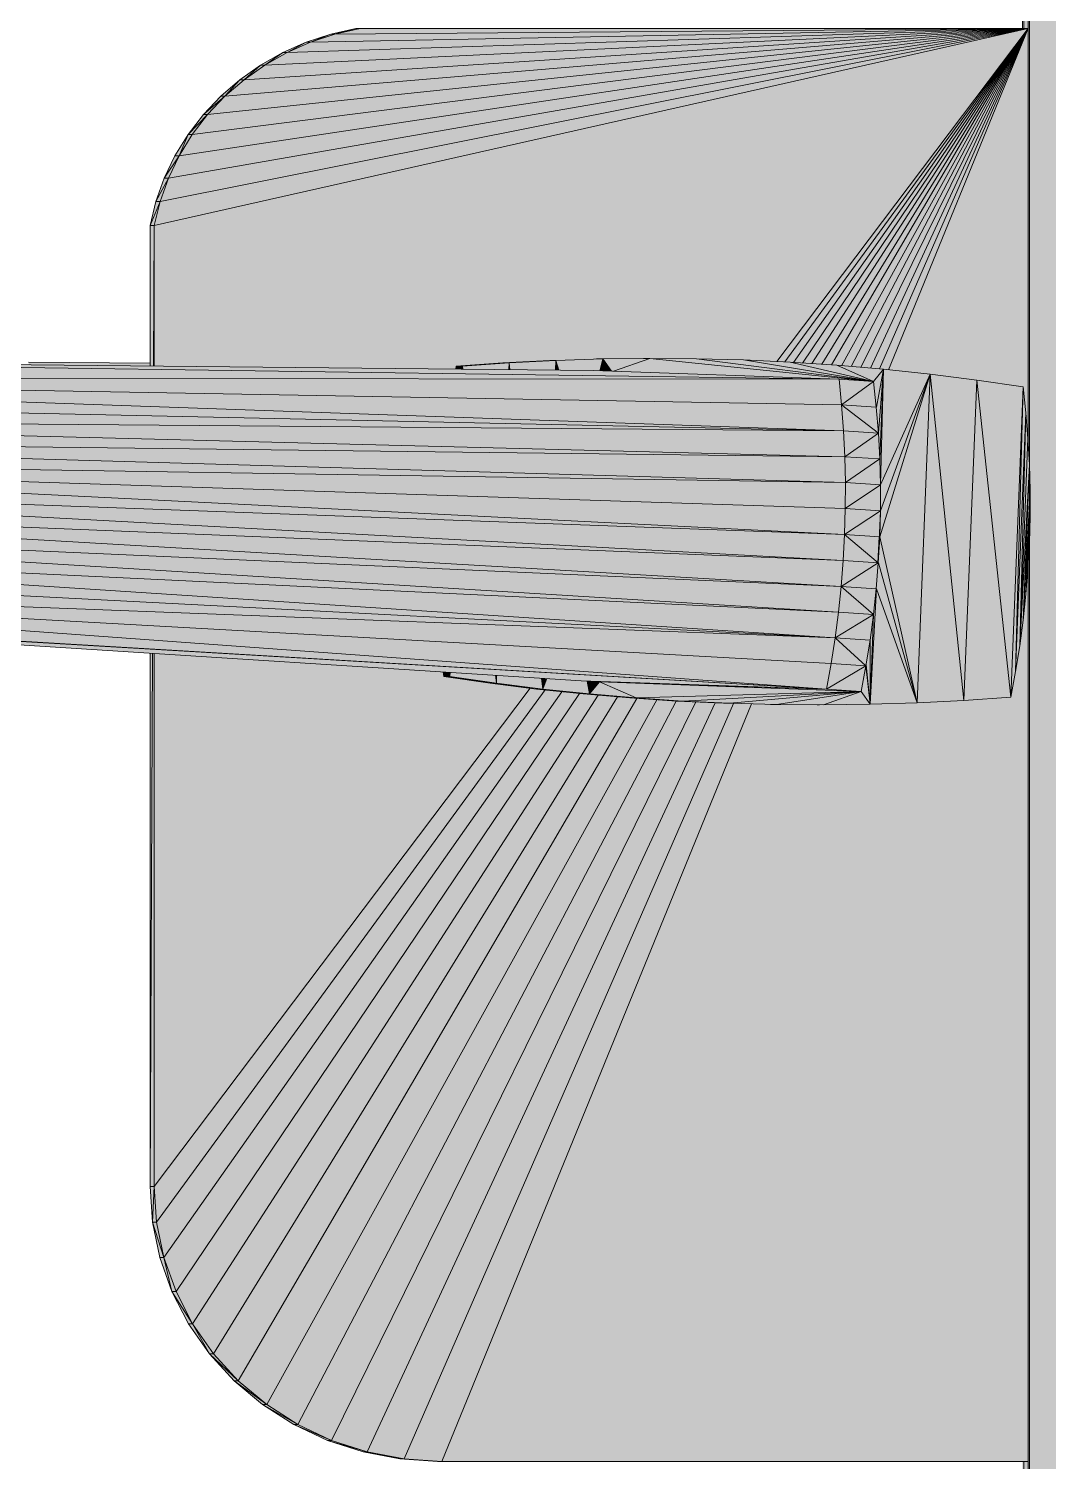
# Model space of a CAD drawing. Header units: millimetres. Extents: x 365175 to 2667127, y -330297 to -162108.
# Drawn here: x 1831614.4 to 1831661.8, y -319047.7 to -318981.1 of the extents above; entities that cross this region are included whole.
import ezdxf

# ---------------------------------------------------------------- set-up
doc = ezdxf.new("R2010")
doc.units = ezdxf.units.MM
doc.header["$MEASUREMENT"] = 0

# ---------------------------------------------------------------- blocks, each defined once
blk = doc.blocks.new('Élément de coupe_560_6', base_point=(1445436.05, -319510.981))
at = {"linetype": 'Continuous', "lineweight": 0, "true_color": 0x000000}
for points in [[(1831660.923, -319466.035), (1831689.962, -318622.092), (1831660.923, -318649.869), (1831660.923, -319001.349), (1831660.952, -319002.558), (1831660.952, -319003.766), (1831660.923, -319004.974)], [(1831660.601, -318649.869), (1831660.665, -318981.069), (1831660.923, -318649.869)], [(1831660.601, -318649.869), (1831660.665, -318981.069), (1831660.923, -318649.869)], [(1831660.923, -318649.869), (1831660.665, -318981.069), (1831660.859, -318981.069)], [(1831660.923, -318649.869), (1831660.665, -318981.069), (1831660.859, -318981.069)], [(1831660.859, -319000.235), (1831660.866, -319000.367), (1831660.923, -318649.869), (1831660.859, -318981.069)], [(1831660.859, -319000.235), (1831660.866, -319000.367), (1831660.923, -318649.869), (1831660.859, -318981.069)], [(1831660.914, -319001.203), (1831660.923, -319001.349), (1831660.923, -318649.869), (1831660.914, -318702.263)], [(1831660.914, -319001.203), (1831660.923, -319001.349), (1831660.923, -318649.869), (1831660.914, -318702.263)], [(1831660.889, -319000.093), (1831660.894, -319000.848), (1831660.914, -319001.203), (1831660.914, -318702.263), (1831660.889, -318861.584)], [(1831660.889, -319000.093), (1831660.894, -319000.848), (1831660.914, -319001.203), (1831660.914, -318702.263), (1831660.889, -318861.584)], [(1831660.866, -319000.367), (1831660.894, -319000.848), (1831660.889, -319000.093), (1831660.889, -318861.584)], [(1831660.866, -319000.367), (1831660.894, -319000.848), (1831660.889, -319000.093), (1831660.889, -318861.584)], [(1831620.477, -318989.114), (1831620.204, -318990.232), (1831660.859, -318981.069)], [(1831660.859, -318981.069), (1831620.204, -318990.232), (1831620.204, -318996.774), (1831634.233, -318996.912), (1831634.258, -318996.776), (1831636.43, -318996.621), (1831638.612, -318996.509), (1831640.789, -318996.439), (1831640.877, -318996.439), (1831642.365, -318996.421), (1831642.972, -318996.413), (1831643.065, -318996.413), (1831643.257, -318996.413), (1831645.44, -318996.429), (1831647.617, -318996.487), (1831649.168, -318996.56)], [(1831620.866, -318988.028), (1831620.477, -318989.114), (1831660.859, -318981.069)], [(1831621.365, -318986.984), (1831620.866, -318988.028), (1831660.859, -318981.069)], [(1831621.975, -318985.996), (1831621.365, -318986.984), (1831660.859, -318981.069)], [(1831622.69, -318985.07), (1831621.975, -318985.996), (1831660.859, -318981.069)], [(1831623.491, -318984.218), (1831622.69, -318985.07), (1831660.859, -318981.069)], [(1831624.385, -318983.448), (1831623.491, -318984.218), (1831660.859, -318981.069)], [(1831625.35, -318982.768), (1831624.385, -318983.448), (1831660.859, -318981.069)], [(1831626.383, -318982.184), (1831625.35, -318982.768), (1831660.859, -318981.069)], [(1831627.475, -318981.704), (1831626.383, -318982.184), (1831660.859, -318981.069)], [(1831628.42, -318981.331), (1831627.282, -318981.704), (1831627.475, -318981.704)], [(1831628.614, -318981.331), (1831627.475, -318981.704), (1831660.859, -318981.069)], [(1831628.42, -318981.331), (1831627.475, -318981.704), (1831628.614, -318981.331)], [(1831629.588, -318981.069), (1831628.42, -318981.331), (1831628.614, -318981.331)], [(1831629.781, -318981.069), (1831628.614, -318981.331), (1831660.859, -318981.069)], [(1831628.614, -318981.331), (1831629.781, -318981.069), (1831629.588, -318981.069)], [(1831660.859, -318981.069), (1831649.168, -318996.56), (1831649.538, -318996.577)], [(1831649.538, -318996.577), (1831649.794, -318996.589), (1831649.941, -318996.599), (1831660.859, -318981.069)], [(1831660.859, -318981.069), (1831649.941, -318996.599), (1831650.365, -318996.627)], [(1831660.859, -318981.069), (1831650.365, -318996.627), (1831650.807, -318996.656)], [(1831660.859, -318981.069), (1831650.807, -318996.656), (1831651.262, -318996.686)], [(1831660.859, -318981.069), (1831651.262, -318996.686), (1831651.721, -318996.717)], [(1831660.859, -318981.069), (1831651.721, -318996.717), (1831651.971, -318996.733), (1831652.182, -318996.751)], [(1831660.859, -318981.069), (1831652.182, -318996.751), (1831652.636, -318996.791)], [(1831660.859, -318981.069), (1831652.636, -318996.791), (1831653.085, -318996.829)], [(1831653.085, -318996.829), (1831653.526, -318996.867), (1831660.859, -318981.069)], [(1831653.526, -318996.867), (1831653.953, -318996.904), (1831660.859, -318981.069)], [(1831653.953, -318996.904), (1831654.142, -318996.92), (1831654.363, -318996.943), (1831660.859, -318981.069)], [(1831654.363, -318996.943), (1831656.313, -318997.149), (1831658.473, -318997.422), (1831660.633, -318997.736), (1831660.76, -318998.938), (1831660.853, -319000.143), (1831660.859, -319000.235), (1831660.859, -318981.069)], [(1831656.197, -318981.069), (1831656.197, -318981.107), (1831660.859, -318981.069)], [(1831656.197, -318981.107), (1831656.197, -318981.158), (1831660.859, -318981.069)], [(1831656.197, -318981.158), (1831656.197, -318981.22), (1831660.859, -318981.069)], [(1831656.197, -318981.22), (1831656.197, -318981.292), (1831660.859, -318981.069)], [(1831656.197, -318981.292), (1831656.197, -318981.373), (1831660.859, -318981.069)], [(1831656.197, -318981.373), (1831656.197, -318981.462), (1831660.859, -318981.069)], [(1831656.197, -318981.462), (1831656.197, -318981.558), (1831660.859, -318981.069)], [(1831656.197, -318981.558), (1831656.197, -318981.66), (1831660.859, -318981.069)], [(1831656.197, -318981.66), (1831656.197, -318981.767), (1831660.859, -318981.069)], [(1831656.197, -318981.767), (1831656.197, -318981.88), (1831660.859, -318981.069)], [(1831656.197, -318981.88), (1831656.197, -318981.998), (1831660.859, -318981.069)], [(1831656.197, -318981.998), (1831656.197, -318982.12), (1831660.859, -318981.069)], [(1831656.197, -318982.12), (1831656.197, -318987.246), (1831660.859, -318981.069)], [(1831656.197, -318987.246), (1831656.197, -318987.455), (1831660.859, -318981.069)], [(1831656.197, -318987.7), (1831660.859, -318981.069), (1831656.197, -318987.455)], [(1831656.197, -318987.7), (1831656.197, -318987.98), (1831660.859, -318981.069)], [(1831656.197, -318987.98), (1831656.197, -318988.298), (1831660.859, -318981.069)], [(1831656.197, -318988.298), (1831656.197, -318988.655), (1831660.859, -318981.069)], [(1831656.197, -318988.655), (1831656.197, -318989.052), (1831660.859, -318981.069)], [(1831656.197, -318989.494), (1831660.859, -318981.069), (1831656.197, -318989.052)], [(1831656.197, -318989.494), (1831656.197, -318989.982), (1831660.859, -318981.069)], [(1831656.197, -318989.982), (1831656.197, -318990.52), (1831660.859, -318981.069)], [(1831656.197, -318991.112), (1831660.859, -318981.069), (1831656.197, -318990.52)], [(1831660.859, -318981.069), (1831656.197, -318991.112), (1831656.197, -318991.757)], [(1831660.859, -318981.069), (1831656.197, -318991.757), (1831656.197, -318992.461)], [(1831660.859, -318981.069), (1831656.197, -318992.461), (1831656.197, -318997.137), (1831656.313, -318997.149), (1831658.473, -318997.422), (1831660.633, -318997.736), (1831660.76, -318998.938), (1831660.853, -319000.143), (1831660.859, -319000.235)], [(1831627.282, -318981.704), (1831626.19, -318982.184), (1831626.383, -318982.184)], [(1831627.282, -318981.704), (1831626.383, -318982.184), (1831627.475, -318981.704)], [(1831626.19, -318982.184), (1831625.157, -318982.768), (1831625.35, -318982.768)], [(1831625.35, -318982.768), (1831626.383, -318982.184), (1831626.19, -318982.184)], [(1831625.157, -318982.768), (1831624.192, -318983.448), (1831624.385, -318983.448)], [(1831625.157, -318982.768), (1831624.385, -318983.448), (1831625.35, -318982.768)], [(1831624.192, -318983.448), (1831623.298, -318984.218), (1831623.491, -318984.218)], [(1831624.192, -318983.448), (1831623.491, -318984.218), (1831624.385, -318983.448)], [(1831622.497, -318985.07), (1831622.69, -318985.07), (1831623.491, -318984.218)], [(1831623.298, -318984.218), (1831622.497, -318985.07), (1831623.491, -318984.218)], [(1831621.782, -318985.996), (1831621.975, -318985.996), (1831622.69, -318985.07)], [(1831622.497, -318985.07), (1831621.782, -318985.996), (1831622.69, -318985.07)], [(1831621.782, -318985.996), (1831621.172, -318986.984), (1831621.365, -318986.984)], [(1831621.365, -318986.984), (1831621.975, -318985.996), (1831621.782, -318985.996)], [(1831620.673, -318988.028), (1831620.866, -318988.028), (1831621.365, -318986.984)], [(1831620.673, -318988.028), (1831620.866, -318988.028), (1831621.365, -318986.984)], [(1831621.172, -318986.984), (1831620.673, -318988.028), (1831621.365, -318986.984)], [(1831621.172, -318986.984), (1831620.673, -318988.028), (1831621.365, -318986.984)], [(1831620.284, -318989.114), (1831620.477, -318989.114), (1831620.866, -318988.028)], [(1831620.284, -318989.114), (1831620.477, -318989.114), (1831620.866, -318988.028)], [(1831620.673, -318988.028), (1831620.284, -318989.114), (1831620.866, -318988.028)], [(1831620.673, -318988.028), (1831620.284, -318989.114), (1831620.866, -318988.028)], [(1831620.011, -318990.232), (1831620.204, -318990.232), (1831620.477, -318989.114)], [(1831620.011, -318990.232), (1831620.204, -318990.232), (1831620.477, -318989.114)], [(1831620.284, -318989.114), (1831620.011, -318990.232), (1831620.477, -318989.114)], [(1831620.284, -318989.114), (1831620.011, -318990.232), (1831620.477, -318989.114)], [(1831620.011, -318996.772), (1831620.176, -318996.774), (1831620.204, -318990.232), (1831620.011, -318990.232)], [(1831620.011, -318996.772), (1831620.176, -318996.774), (1831620.204, -318990.232), (1831620.011, -318990.232)], [(1831620.176, -318996.774), (1831620.204, -318996.774), (1831620.204, -318990.232)], [(1831620.176, -318996.774), (1831620.204, -318996.774), (1831620.204, -318990.232)], [(1831582.338, -318997.335), (1831652.069, -318997.373), (1831582.372, -318996.403)], [(1831582.372, -318996.403), (1831652.069, -318997.373), (1831640.638, -318996.975)], [(1831614.364, -318996.717), (1831620.011, -318996.772), (1831620.011, -318996.637), (1831614.364, -318996.581)], [(1831634.258, -318996.776), (1831634.543, -318996.776), (1831636.72, -318996.621)], [(1831636.43, -318996.621), (1831634.258, -318996.776), (1831636.72, -318996.621)], [(1831636.72, -318996.621), (1831634.543, -318996.776), (1831634.558, -318996.915), (1831636.708, -318996.936)], [(1831638.612, -318996.509), (1831636.43, -318996.621), (1831636.72, -318996.621)], [(1831636.708, -318996.936), (1831636.753, -318996.937), (1831636.72, -318996.621)], [(1831638.897, -318996.509), (1831636.72, -318996.621), (1831636.753, -318996.937), (1831638.879, -318996.958)], [(1831636.72, -318996.621), (1831638.897, -318996.509), (1831638.612, -318996.509)], [(1831638.612, -318996.509), (1831638.897, -318996.509), (1831641.074, -318996.439)], [(1831640.789, -318996.439), (1831638.612, -318996.509), (1831641.074, -318996.439)], [(1831638.879, -318996.958), (1831638.926, -318996.958), (1831638.897, -318996.509)], [(1831638.897, -318996.509), (1831639.029, -318996.959), (1831640.638, -318996.975), (1831640.938, -318996.985), (1831641.074, -318996.439)], [(1831639.029, -318996.959), (1831638.897, -318996.509), (1831638.973, -318996.959)], [(1831638.973, -318996.959), (1831638.897, -318996.509), (1831638.944, -318996.958)], [(1831638.944, -318996.958), (1831638.897, -318996.509), (1831638.931, -318996.958)], [(1831640.877, -318996.439), (1831641.074, -318996.439), (1831642.365, -318996.421)], [(1831640.938, -318996.985), (1831640.955, -318996.986), (1831641.074, -318996.439)], [(1831640.955, -318996.986), (1831641.028, -318996.989), (1831641.074, -318996.439)], [(1831641.028, -318996.989), (1831641.478, -318997.004), (1831641.074, -318996.439)], [(1831643.257, -318996.413), (1831641.074, -318996.439), (1831641.478, -318997.004), (1831641.569, -318997.007)], [(1831642.365, -318996.421), (1831641.074, -318996.439), (1831643.257, -318996.413), (1831643.065, -318996.413)], [(1831643.257, -318996.413), (1831641.569, -318997.007), (1831652.069, -318997.373), (1831653.672, -318997.48)], [(1831645.44, -318996.429), (1831643.257, -318996.413), (1831653.672, -318997.48)], [(1831647.617, -318996.487), (1831645.44, -318996.429), (1831653.672, -318997.48)], [(1831649.794, -318996.589), (1831647.617, -318996.487), (1831653.672, -318997.48)], [(1831651.971, -318996.733), (1831649.794, -318996.589), (1831653.672, -318997.48)], [(1831582.311, -318998.271), (1831652.276, -318999.779), (1831582.338, -318997.335)], [(1831582.338, -318997.335), (1831652.187, -318998.575), (1831652.069, -318997.373)], [(1831582.338, -318997.335), (1831652.276, -318999.779), (1831652.187, -318998.575)], [(1831634.258, -318996.776), (1831634.233, -318996.912), (1831634.265, -318996.912)], [(1831634.258, -318996.776), (1831634.233, -318996.912), (1831634.265, -318996.912)], [(1831634.258, -318996.776), (1831634.265, -318996.912), (1831634.517, -318996.915), (1831634.543, -318996.776)], [(1831634.258, -318996.776), (1831634.265, -318996.912), (1831634.517, -318996.915), (1831634.543, -318996.776)], [(1831634.517, -318996.915), (1831634.536, -318996.915), (1831634.543, -318996.776)], [(1831634.538, -318996.915), (1831634.558, -318996.915), (1831634.543, -318996.776)], [(1831654.142, -318996.92), (1831651.971, -318996.733), (1831653.672, -318997.48)], [(1831653.806, -318998.682), (1831654.142, -318996.92), (1831653.672, -318997.48)], [(1831653.898, -318999.887), (1831654.142, -318996.92), (1831653.806, -318998.682)], [(1831653.962, -319001.094), (1831654.142, -318996.92), (1831653.898, -318999.887)], [(1831653.997, -319002.302), (1831654.142, -318996.92), (1831653.962, -319001.094)], [(1831655.698, -319012.437), (1831656.313, -318997.149), (1831653.962, -319004.718)], [(1831653.962, -319004.718), (1831656.313, -318997.149), (1831653.997, -319003.51)], [(1831656.313, -318997.149), (1831654.142, -318996.92), (1831653.997, -319002.302)], [(1831653.997, -319003.51), (1831656.313, -318997.149), (1831653.997, -319002.302)], [(1831657.875, -319012.324), (1831656.313, -318997.149), (1831655.698, -319012.437)], [(1831658.473, -318997.422), (1831656.313, -318997.149), (1831657.875, -319012.324)], [(1831652.069, -318997.373), (1831652.187, -318998.575), (1831653.672, -318997.48)], [(1831653.8, -318998.682), (1831653.672, -318997.48), (1831652.187, -318998.575)], [(1831653.704, -318997.776), (1831653.79, -318998.589), (1831653.791, -318998.555)], [(1831653.704, -318997.776), (1831653.79, -318998.589), (1831653.791, -318998.555)], [(1831660.052, -319012.169), (1831658.473, -318997.422), (1831657.875, -319012.324)], [(1831660.633, -318997.736), (1831658.473, -318997.422), (1831660.052, -319012.169)], [(1831660.279, -319010.981), (1831660.633, -318997.736), (1831660.052, -319012.169)], [(1831660.76, -318998.938), (1831660.633, -318997.736), (1831660.279, -319010.981)], [(1831582.277, -318999.209), (1831652.276, -318999.779), (1831582.311, -318998.271)], [(1831652.276, -318999.779), (1831653.899, -318999.887), (1831652.187, -318998.575)], [(1831653.8, -318998.682), (1831652.187, -318998.575), (1831653.899, -318999.887)], [(1831653.791, -318998.555), (1831653.79, -318998.589), (1831653.8, -318998.682), (1831653.898, -318999.887), (1831653.806, -318998.682)], [(1831653.791, -318998.555), (1831653.79, -318998.589), (1831653.8, -318998.682), (1831653.898, -318999.887), (1831653.806, -318998.682)], [(1831582.243, -319000.149), (1831652.33, -319000.986), (1831582.277, -318999.209)], [(1831582.277, -318999.209), (1831652.33, -319000.986), (1831652.276, -318999.779)], [(1831660.47, -319009.786), (1831660.76, -318998.938), (1831660.279, -319010.981)], [(1831660.853, -319000.143), (1831660.76, -318998.938), (1831660.47, -319009.786)], [(1831652.276, -318999.779), (1831652.33, -319000.986), (1831653.899, -318999.887)], [(1831653.963, -319001.093), (1831653.899, -318999.887), (1831652.33, -319000.986)], [(1831582.243, -319000.149), (1831582.202, -319001.09), (1831652.359, -319002.193)], [(1831582.243, -319000.149), (1831652.359, -319002.193), (1831652.33, -319000.986)], [(1831660.923, -319001.349), (1831660.853, -319000.143), (1831660.47, -319009.786)], [(1831582.168, -319002.032), (1831652.325, -319004.609), (1831582.202, -319001.09)], [(1831652.354, -319003.401), (1831582.202, -319001.09), (1831652.325, -319004.609)], [(1831652.354, -319003.401), (1831652.359, -319002.193), (1831582.202, -319001.09)], [(1831652.33, -319000.986), (1831652.359, -319002.193), (1831653.963, -319001.093)], [(1831653.992, -319002.302), (1831653.963, -319001.093), (1831652.359, -319002.193)], [(1831653.962, -319001.094), (1831653.992, -319002.302), (1831653.992, -319003.51), (1831653.962, -319004.718), (1831653.997, -319003.51), (1831653.997, -319002.302)], [(1831653.962, -319001.094), (1831653.992, -319002.302), (1831653.992, -319003.51), (1831653.962, -319004.718), (1831653.997, -319003.51), (1831653.997, -319002.302)], [(1831660.633, -319008.588), (1831660.923, -319001.349), (1831660.47, -319009.786)], [(1831660.952, -319002.558), (1831660.923, -319001.349), (1831660.633, -319008.588)], [(1831582.127, -319002.973), (1831652.261, -319005.816), (1831582.168, -319002.032)], [(1831652.325, -319004.609), (1831582.168, -319002.032), (1831652.261, -319005.816)], [(1831652.359, -319002.193), (1831652.354, -319003.401), (1831653.992, -319002.302)], [(1831653.992, -319003.51), (1831653.992, -319002.302), (1831652.354, -319003.401)], [(1831660.76, -319007.386), (1831660.952, -319002.558), (1831660.633, -319008.588)], [(1831660.952, -319003.766), (1831660.952, -319002.558), (1831660.76, -319007.386)], [(1831582.092, -319003.915), (1831652.168, -319007.021), (1831582.127, -319002.973)], [(1831652.261, -319005.816), (1831582.127, -319002.973), (1831652.168, -319007.021)], [(1831582.05, -319004.854), (1831652.039, -319008.223), (1831582.092, -319003.915)], [(1831652.039, -319008.223), (1831652.168, -319007.021), (1831582.092, -319003.915)], [(1831652.354, -319003.401), (1831652.325, -319004.609), (1831653.992, -319003.51)], [(1831653.963, -319004.718), (1831653.992, -319003.51), (1831652.325, -319004.609)], [(1831660.853, -319006.181), (1831660.952, -319003.766), (1831660.76, -319007.386)], [(1831660.923, -319004.974), (1831660.952, -319003.766), (1831660.853, -319006.181)], [(1831652.261, -319005.816), (1831653.893, -319005.924), (1831652.325, -319004.609)], [(1831653.963, -319004.718), (1831652.325, -319004.609), (1831653.893, -319005.924)], [(1831582.009, -319005.793), (1831651.887, -319009.423), (1831582.05, -319004.854)], [(1831651.887, -319009.423), (1831652.039, -319008.223), (1831582.05, -319004.854)], [(1831653.8, -319007.129), (1831653.672, -319008.332), (1831653.806, -319007.13), (1831653.898, -319005.925), (1831653.962, -319004.718), (1831653.893, -319005.924)], [(1831653.8, -319007.129), (1831653.672, -319008.332), (1831653.806, -319007.13), (1831653.898, -319005.925), (1831653.962, -319004.718), (1831653.893, -319005.924)], [(1831653.962, -319004.718), (1831653.898, -319005.925), (1831655.698, -319012.437)], [(1831660.865, -319005.972), (1831660.859, -319047.736), (1831660.923, -319466.035), (1831660.923, -319004.974)], [(1831660.865, -319005.972), (1831660.859, -319047.736), (1831660.923, -319466.035), (1831660.923, -319004.974)], [(1831581.961, -319006.728), (1831651.887, -319009.423), (1831582.009, -319005.793)], [(1831652.261, -319005.816), (1831652.168, -319007.021), (1831653.893, -319005.924)], [(1831653.8, -319007.129), (1831653.893, -319005.924), (1831652.168, -319007.021)], [(1831653.898, -319005.925), (1831653.806, -319007.13), (1831655.698, -319012.437)], [(1831660.859, -319047.736), (1831660.865, -319005.972), (1831660.859, -319006.089)], [(1831660.859, -319047.736), (1831660.865, -319005.972), (1831660.859, -319006.089)], [(1831648, -319012.494), (1831633.579, -319047.736), (1831660.859, -319047.736), (1831660.859, -319006.089), (1831660.853, -319006.181), (1831660.76, -319007.386), (1831660.633, -319008.588), (1831660.47, -319009.786), (1831660.279, -319010.981), (1831660.052, -319012.169), (1831657.875, -319012.324), (1831655.698, -319012.437), (1831653.521, -319012.507), (1831651.338, -319012.533), (1831651.16, -319012.532), (1831651.053, -319012.533), (1831648.977, -319012.517), (1831648.87, -319012.517)], [(1831648, -319012.494), (1831637.977, -319036.988), (1831647.742, -319021.202), (1831648.564, -319021.149), (1831650.809, -319020.96), (1831653.054, -319020.729), (1831655.299, -319020.456), (1831656.197, -319018.788), (1831656.197, -319047.736), (1831660.859, -319047.736), (1831660.859, -319006.089), (1831660.853, -319006.181), (1831660.76, -319007.386), (1831660.633, -319008.588), (1831660.47, -319009.786), (1831660.279, -319010.981), (1831660.052, -319012.169), (1831657.875, -319012.324), (1831655.698, -319012.437), (1831653.521, -319012.507), (1831651.338, -319012.533), (1831651.16, -319012.532), (1831651.053, -319012.533), (1831648.977, -319012.517), (1831648.87, -319012.517)], [(1831581.919, -319007.661), (1831651.489, -319011.807), (1831581.961, -319006.728)], [(1831651.489, -319011.807), (1831651.706, -319010.617), (1831581.961, -319006.728)], [(1831651.706, -319010.617), (1831651.887, -319009.423), (1831581.961, -319006.728)], [(1831652.039, -319008.223), (1831653.673, -319008.332), (1831652.168, -319007.021)], [(1831653.8, -319007.129), (1831652.168, -319007.021), (1831653.673, -319008.332)], [(1831655.698, -319012.437), (1831653.806, -319007.13), (1831653.521, -319012.507)], [(1831653.806, -319007.13), (1831653.672, -319008.332), (1831653.521, -319012.507)], [(1831581.454, -319007.661), (1831651.489, -319011.807), (1831581.919, -319007.661)], [(1831581.454, -319007.661), (1831651.489, -319011.807), (1831581.919, -319007.661)], [(1831640.063, -319011.409), (1831651.489, -319011.807), (1831581.454, -319007.661)], [(1831640.063, -319011.409), (1831651.489, -319011.807), (1831581.454, -319007.661)], [(1831652.039, -319008.223), (1831651.887, -319009.423), (1831653.673, -319008.332)], [(1831653.51, -319009.531), (1831653.673, -319008.332), (1831651.887, -319009.423)], [(1831653.318, -319010.724), (1831653.515, -319009.531), (1831653.672, -319008.332), (1831653.51, -319009.531)], [(1831653.318, -319010.724), (1831653.515, -319009.531), (1831653.672, -319008.332), (1831653.51, -319009.531)], [(1831653.672, -319008.332), (1831653.515, -319009.531), (1831653.521, -319012.507)], [(1831651.706, -319010.617), (1831653.318, -319010.724), (1831651.887, -319009.423)], [(1831653.51, -319009.531), (1831651.887, -319009.423), (1831653.318, -319010.724)], [(1831653.515, -319009.531), (1831653.318, -319010.724), (1831653.521, -319012.507)], [(1831620.118, -319010.133), (1831620.011, -319010.127), (1831620.011, -319034.94)], [(1831620.118, -319010.133), (1831620.011, -319010.127), (1831620.011, -319034.94)], [(1831620.118, -319010.133), (1831620.011, -319034.94), (1831620.204, -319034.94), (1831620.204, -319010.139)], [(1831620.118, -319010.133), (1831620.011, -319034.94), (1831620.204, -319034.94), (1831620.204, -319010.139)], [(1831633.655, -319010.999), (1831620.204, -319010.139), (1831620.204, -319034.94), (1831637.698, -319011.759), (1831635.832, -319011.524), (1831633.678, -319011.21)], [(1831620.204, -319034.94), (1831637.698, -319011.759), (1831635.832, -319011.524), (1831633.678, -319011.21), (1831633.655, -319010.999), (1831628.33, -319010.659), (1831628.262, -319011.276), (1831628.167, -319012.486), (1831628.095, -319013.696), (1831628.065, -319014.906), (1831628.065, -319016.114), (1831628.095, -319017.32), (1831628.167, -319018.524), (1831628.219, -319019.178), (1831623.862, -319026.223), (1831620.204, -319026.481)], [(1831651.706, -319010.617), (1831651.489, -319011.807), (1831653.318, -319010.724)], [(1831633.655, -319010.999), (1831633.678, -319011.21), (1831633.963, -319011.21), (1831633.896, -319011.015)], [(1831633.655, -319010.999), (1831633.678, -319011.21), (1831633.963, -319011.21), (1831633.896, -319011.015)], [(1831633.678, -319011.21), (1831636.122, -319011.524), (1831633.963, -319011.21)], [(1831633.678, -319011.21), (1831636.122, -319011.524), (1831633.963, -319011.21)], [(1831633.678, -319011.21), (1831635.832, -319011.524), (1831636.122, -319011.524)], [(1831633.678, -319011.21), (1831635.832, -319011.524), (1831636.122, -319011.524)], [(1831633.896, -319011.015), (1831633.963, -319011.21), (1831633.942, -319011.018)], [(1831633.896, -319011.015), (1831633.963, -319011.21), (1831633.942, -319011.018)], [(1831633.971, -319011.019), (1831633.942, -319011.018), (1831633.963, -319011.21)], [(1831633.971, -319011.019), (1831633.942, -319011.018), (1831633.963, -319011.21)], [(1831633.971, -319011.019), (1831633.963, -319011.21), (1831636.122, -319011.524), (1831636.083, -319011.154)], [(1831633.971, -319011.019), (1831633.963, -319011.21), (1831636.122, -319011.524), (1831636.083, -319011.154)], [(1831636.137, -319011.158), (1831636.083, -319011.154), (1831636.122, -319011.524)], [(1831636.137, -319011.158), (1831636.083, -319011.154), (1831636.122, -319011.524)], [(1831636.137, -319011.158), (1831636.122, -319011.524), (1831638.282, -319011.797), (1831638.23, -319011.292)], [(1831636.137, -319011.158), (1831636.122, -319011.524), (1831638.282, -319011.797), (1831638.23, -319011.292)], [(1831638.302, -319011.296), (1831638.23, -319011.292), (1831638.282, -319011.797)], [(1831638.302, -319011.296), (1831638.23, -319011.292), (1831638.282, -319011.797)], [(1831638.302, -319011.296), (1831638.282, -319011.797), (1831638.375, -319011.301)], [(1831638.302, -319011.296), (1831638.282, -319011.797), (1831638.375, -319011.301)], [(1831638.375, -319011.301), (1831638.282, -319011.797), (1831638.406, -319011.303)], [(1831638.375, -319011.301), (1831638.282, -319011.797), (1831638.406, -319011.303)], [(1831638.406, -319011.303), (1831638.282, -319011.797), (1831638.468, -319011.307)], [(1831638.406, -319011.303), (1831638.282, -319011.797), (1831638.468, -319011.307)], [(1831638.468, -319011.307), (1831638.282, -319011.797), (1831640.453, -319012.026), (1831640.353, -319011.428), (1831640.063, -319011.409)], [(1831638.468, -319011.307), (1831638.282, -319011.797), (1831640.453, -319012.026), (1831640.353, -319011.428), (1831640.063, -319011.409)], [(1831653.097, -319011.914), (1831653.318, -319010.724), (1831651.489, -319011.807)], [(1831653.318, -319010.724), (1831653.097, -319011.914), (1831653.521, -319012.507)], [(1831620.204, -319034.94), (1831620.314, -319036.611), (1831638.397, -319011.839), (1831637.997, -319011.797), (1831637.698, -319011.759)], [(1831620.204, -319034.94), (1831620.314, -319036.611), (1831638.397, -319011.839), (1831637.997, -319011.797), (1831637.698, -319011.759)], [(1831620.314, -319036.611), (1831620.657, -319038.252), (1831639.168, -319011.921), (1831638.397, -319011.839)], [(1831620.314, -319036.611), (1831620.657, -319038.252), (1831639.168, -319011.921), (1831638.397, -319011.839)], [(1831620.657, -319038.252), (1831621.22, -319039.837), (1831639.99, -319012.008), (1831639.168, -319011.921)], [(1831620.657, -319038.252), (1831621.22, -319039.837), (1831639.99, -319012.008), (1831639.168, -319011.921)], [(1831639.99, -319012.008), (1831621.22, -319039.837), (1831621.993, -319041.338), (1831640.857, -319012.086), (1831640.162, -319012.026)], [(1831639.99, -319012.008), (1831621.22, -319039.837), (1831621.993, -319041.338), (1831640.857, -319012.086), (1831640.162, -319012.026)], [(1831636.122, -319011.524), (1831635.832, -319011.524), (1831637.997, -319011.797)], [(1831636.122, -319011.524), (1831635.832, -319011.524), (1831637.997, -319011.797)], [(1831638.282, -319011.797), (1831636.122, -319011.524), (1831637.997, -319011.797)], [(1831638.282, -319011.797), (1831636.122, -319011.524), (1831637.997, -319011.797)], [(1831637.997, -319011.797), (1831640.453, -319012.026), (1831638.282, -319011.797)], [(1831637.997, -319011.797), (1831640.453, -319012.026), (1831638.282, -319011.797)], [(1831640.453, -319012.026), (1831637.997, -319011.797), (1831640.162, -319012.026)], [(1831640.453, -319012.026), (1831637.997, -319011.797), (1831640.162, -319012.026)], [(1831640.063, -319011.409), (1831640.924, -319011.466), (1831651.489, -319011.807)], [(1831640.063, -319011.409), (1831640.924, -319011.466), (1831651.489, -319011.807)], [(1831640.353, -319011.428), (1831640.453, -319012.026), (1831640.372, -319011.429)], [(1831640.353, -319011.428), (1831640.453, -319012.026), (1831640.372, -319011.429)], [(1831640.372, -319011.429), (1831640.453, -319012.026), (1831640.449, -319011.435)], [(1831640.372, -319011.429), (1831640.453, -319012.026), (1831640.449, -319011.435)], [(1831640.449, -319011.435), (1831640.453, -319012.026), (1831640.924, -319011.466)], [(1831640.449, -319011.435), (1831640.453, -319012.026), (1831640.924, -319011.466)], [(1831642.624, -319012.213), (1831640.924, -319011.466), (1831640.453, -319012.026)], [(1831642.624, -319012.213), (1831640.924, -319011.466), (1831640.453, -319012.026)], [(1831653.097, -319011.914), (1831651.489, -319011.807), (1831640.924, -319011.466)], [(1831653.097, -319011.914), (1831651.489, -319011.807), (1831640.924, -319011.466)], [(1831653.097, -319011.914), (1831640.924, -319011.466), (1831642.624, -319012.213)], [(1831653.097, -319011.914), (1831640.924, -319011.466), (1831642.624, -319012.213)], [(1831644.801, -319012.357), (1831653.097, -319011.914), (1831642.624, -319012.213)], [(1831644.801, -319012.357), (1831653.097, -319011.914), (1831642.624, -319012.213)], [(1831646.978, -319012.458), (1831653.097, -319011.914), (1831644.801, -319012.357)], [(1831646.978, -319012.458), (1831653.097, -319011.914), (1831644.801, -319012.357)], [(1831649.155, -319012.517), (1831653.097, -319011.914), (1831646.978, -319012.458)], [(1831649.155, -319012.517), (1831653.097, -319011.914), (1831646.978, -319012.458)], [(1831651.338, -319012.533), (1831653.097, -319011.914), (1831649.155, -319012.517)], [(1831651.338, -319012.533), (1831653.097, -319011.914), (1831649.155, -319012.517)], [(1831653.521, -319012.507), (1831653.097, -319011.914), (1831651.338, -319012.533)], [(1831653.097, -319011.914), (1831651.338, -319012.533), (1831652.724, -319012.516)], [(1831640.857, -319012.086), (1831621.993, -319041.338), (1831622.968, -319042.729), (1831641.752, -319012.163)], [(1831640.857, -319012.086), (1831621.993, -319041.338), (1831622.968, -319042.729), (1831641.752, -319012.163)], [(1831641.752, -319012.163), (1831622.968, -319042.729), (1831624.118, -319043.988), (1831642.66, -319012.234), (1831642.334, -319012.213)], [(1831641.752, -319012.163), (1831622.968, -319042.729), (1831624.118, -319043.988), (1831642.66, -319012.234), (1831642.334, -319012.213)], [(1831642.66, -319012.234), (1831624.118, -319043.988), (1831625.437, -319045.092), (1831643.582, -319012.296)], [(1831642.66, -319012.234), (1831624.118, -319043.988), (1831625.437, -319045.092), (1831643.582, -319012.296)], [(1831625.437, -319045.092), (1831626.889, -319046.022), (1831644.495, -319012.356), (1831643.582, -319012.296)], [(1831625.437, -319045.092), (1831626.889, -319046.022), (1831644.495, -319012.356), (1831643.582, -319012.296)], [(1831644.495, -319012.356), (1831626.889, -319046.022), (1831628.457, -319046.762), (1831645.406, -319012.399), (1831644.511, -319012.357)], [(1831644.495, -319012.356), (1831626.889, -319046.022), (1831628.457, -319046.762), (1831645.406, -319012.399), (1831644.511, -319012.357)], [(1831645.406, -319012.399), (1831628.457, -319046.762), (1831630.118, -319047.3), (1831646.298, -319012.44)], [(1831645.406, -319012.399), (1831628.457, -319046.762), (1831630.118, -319047.3), (1831646.298, -319012.44)], [(1831630.118, -319047.3), (1831631.831, -319047.626), (1831647.163, -319012.471), (1831646.688, -319012.458), (1831646.298, -319012.44)], [(1831630.118, -319047.3), (1831631.442, -319047.552), (1831632.87, -319045.244), (1831647.163, -319012.471), (1831646.688, -319012.458), (1831646.298, -319012.44)], [(1831631.831, -319047.626), (1831633.579, -319047.736), (1831648, -319012.494), (1831647.163, -319012.471)], [(1831632.87, -319045.244), (1831637.977, -319036.988), (1831648, -319012.494), (1831647.163, -319012.471)], [(1831640.453, -319012.026), (1831640.162, -319012.026), (1831642.334, -319012.213)], [(1831640.453, -319012.026), (1831640.162, -319012.026), (1831642.334, -319012.213)], [(1831642.624, -319012.213), (1831640.453, -319012.026), (1831642.334, -319012.213)], [(1831642.624, -319012.213), (1831640.453, -319012.026), (1831642.334, -319012.213)], [(1831642.334, -319012.213), (1831644.801, -319012.357), (1831642.624, -319012.213)], [(1831642.334, -319012.213), (1831644.801, -319012.357), (1831642.624, -319012.213)], [(1831644.801, -319012.357), (1831642.334, -319012.213), (1831644.511, -319012.357)], [(1831644.801, -319012.357), (1831642.334, -319012.213), (1831644.511, -319012.357)], [(1831644.511, -319012.357), (1831646.688, -319012.458), (1831644.801, -319012.357)], [(1831644.511, -319012.357), (1831646.688, -319012.458), (1831644.801, -319012.357)], [(1831646.978, -319012.458), (1831644.801, -319012.357), (1831646.688, -319012.458)], [(1831646.978, -319012.458), (1831644.801, -319012.357), (1831646.688, -319012.458)], [(1831646.688, -319012.458), (1831649.155, -319012.517), (1831646.978, -319012.458)], [(1831646.688, -319012.458), (1831649.155, -319012.517), (1831646.978, -319012.458)], [(1831649.155, -319012.517), (1831646.688, -319012.458), (1831648.87, -319012.517)], [(1831649.155, -319012.517), (1831646.688, -319012.458), (1831648.87, -319012.517)], [(1831649.155, -319012.517), (1831648.977, -319012.517), (1831649.807, -319012.523), (1831651.338, -319012.533)], [(1831649.155, -319012.517), (1831648.977, -319012.517), (1831649.807, -319012.523), (1831651.338, -319012.533)], [(1831620.204, -319034.94), (1831620.011, -319034.94), (1831620.121, -319036.611)], [(1831620.204, -319034.94), (1831620.011, -319034.94), (1831620.121, -319036.611)], [(1831620.121, -319036.611), (1831620.314, -319036.611), (1831620.204, -319034.94)], [(1831620.121, -319036.611), (1831620.314, -319036.611), (1831620.204, -319034.94)], [(1831620.121, -319036.611), (1831620.657, -319038.252), (1831620.314, -319036.611)], [(1831620.121, -319036.611), (1831620.657, -319038.252), (1831620.314, -319036.611)], [(1831620.657, -319038.252), (1831620.121, -319036.611), (1831620.464, -319038.252)], [(1831620.657, -319038.252), (1831620.121, -319036.611), (1831620.464, -319038.252)], [(1831620.464, -319038.252), (1831621.027, -319039.837), (1831620.657, -319038.252)], [(1831620.464, -319038.252), (1831621.027, -319039.837), (1831620.657, -319038.252)], [(1831621.22, -319039.837), (1831620.657, -319038.252), (1831621.027, -319039.837)], [(1831621.22, -319039.837), (1831620.657, -319038.252), (1831621.027, -319039.837)], [(1831621.027, -319039.837), (1831621.993, -319041.338), (1831621.22, -319039.837)], [(1831621.027, -319039.837), (1831621.993, -319041.338), (1831621.22, -319039.837)], [(1831621.993, -319041.338), (1831621.027, -319039.837), (1831621.8, -319041.338)], [(1831621.993, -319041.338), (1831621.027, -319039.837), (1831621.8, -319041.338)], [(1831621.8, -319041.338), (1831622.775, -319042.729), (1831621.993, -319041.338)], [(1831621.8, -319041.338), (1831622.775, -319042.729), (1831621.993, -319041.338)], [(1831622.968, -319042.729), (1831621.993, -319041.338), (1831622.775, -319042.729)], [(1831622.968, -319042.729), (1831621.993, -319041.338), (1831622.775, -319042.729)], [(1831622.775, -319042.729), (1831624.118, -319043.988), (1831622.968, -319042.729)], [(1831622.775, -319042.729), (1831624.118, -319043.988), (1831622.968, -319042.729)], [(1831624.118, -319043.988), (1831622.775, -319042.729), (1831623.925, -319043.988)], [(1831624.118, -319043.988), (1831622.775, -319042.729), (1831623.925, -319043.988)], [(1831623.925, -319043.988), (1831625.244, -319045.092), (1831625.437, -319045.092)], [(1831623.925, -319043.988), (1831625.244, -319045.092), (1831625.437, -319045.092)], [(1831623.925, -319043.988), (1831625.437, -319045.092), (1831624.118, -319043.988)], [(1831623.925, -319043.988), (1831625.437, -319045.092), (1831624.118, -319043.988)], [(1831625.244, -319045.092), (1831626.696, -319046.022), (1831626.889, -319046.022)], [(1831625.244, -319045.092), (1831626.696, -319046.022), (1831626.889, -319046.022)], [(1831625.244, -319045.092), (1831626.889, -319046.022), (1831625.437, -319045.092)], [(1831625.244, -319045.092), (1831626.889, -319046.022), (1831625.437, -319045.092)], [(1831626.696, -319046.022), (1831628.264, -319046.762), (1831628.457, -319046.762)], [(1831626.696, -319046.022), (1831628.264, -319046.762), (1831628.457, -319046.762)], [(1831626.696, -319046.022), (1831628.457, -319046.762), (1831626.889, -319046.022)], [(1831626.696, -319046.022), (1831628.457, -319046.762), (1831626.889, -319046.022)], [(1831630.118, -319047.3), (1831628.264, -319046.762), (1831629.925, -319047.3)], [(1831630.118, -319047.3), (1831628.264, -319046.762), (1831629.925, -319047.3)], [(1831628.264, -319046.762), (1831630.118, -319047.3), (1831628.457, -319046.762)], [(1831628.264, -319046.762), (1831630.118, -319047.3), (1831628.457, -319046.762)], [(1831631.831, -319047.626), (1831629.925, -319047.3), (1831631.638, -319047.626)], [(1831631.831, -319047.626), (1831629.925, -319047.3), (1831631.638, -319047.626)], [(1831629.925, -319047.3), (1831631.831, -319047.626), (1831630.118, -319047.3)], [(1831629.925, -319047.3), (1831631.831, -319047.626), (1831630.118, -319047.3)], [(1831633.579, -319047.736), (1831631.638, -319047.626), (1831633.386, -319047.736)], [(1831633.579, -319047.736), (1831631.638, -319047.626), (1831633.386, -319047.736)], [(1831631.638, -319047.626), (1831633.579, -319047.736), (1831631.831, -319047.626)], [(1831631.638, -319047.626), (1831633.579, -319047.736), (1831631.831, -319047.626)], [(1831660.601, -319466.035), (1831660.923, -319466.035), (1831660.665, -319047.736)], [(1831660.601, -319466.035), (1831660.923, -319466.035), (1831660.665, -319047.736)], [(1831660.601, -319047.736), (1831660.601, -319466.035), (1831660.657, -319047.736)], [(1831660.601, -319047.736), (1831660.601, -319466.035), (1831660.657, -319047.736)], [(1831660.665, -319047.736), (1831660.923, -319466.035), (1831660.859, -319047.736)], [(1831660.665, -319047.736), (1831660.923, -319466.035), (1831660.859, -319047.736)]]:
    blk.add_hatch(color=18, dxfattribs=at).paths.add_polyline_path(points)
at = {"color": 7, "linetype": 'Continuous', "lineweight": 20}
for p, q in [((1831660.601, -318981.069), (1831660.601, -318649.869)), ((1831660.665, -318981.069), (1831660.601, -318649.869)), ((1831660.665, -318981.069), (1831660.923, -318649.869)), ((1831660.859, -318981.069), (1831660.923, -318649.869)), ((1831660.923, -318649.869), (1831660.866, -319000.367)), ((1831660.923, -319466.035), (1831660.923, -318649.869)), ((1831620.204, -318990.232), (1831660.859, -318981.069)), ((1831620.477, -318989.114), (1831660.859, -318981.069)), ((1831620.866, -318988.028), (1831660.859, -318981.069)), ((1831621.365, -318986.984), (1831660.859, -318981.069)), ((1831621.975, -318985.996), (1831660.859, -318981.069)), ((1831622.69, -318985.07), (1831660.859, -318981.069)), ((1831623.491, -318984.218), (1831660.859, -318981.069)), ((1831624.385, -318983.448), (1831660.859, -318981.069)), ((1831625.35, -318982.768), (1831660.859, -318981.069)), ((1831626.383, -318982.184), (1831660.859, -318981.069)), ((1831627.282, -318981.704), (1831628.42, -318981.331)), ((1831627.475, -318981.704), (1831660.859, -318981.069)), ((1831627.475, -318981.704), (1831628.614, -318981.331)), ((1831628.42, -318981.331), (1831627.475, -318981.704)), ((1831628.42, -318981.331), (1831629.588, -318981.069)), ((1831628.42, -318981.331), (1831628.614, -318981.331)), ((1831628.614, -318981.331), (1831660.859, -318981.069)), ((1831628.614, -318981.331), (1831629.781, -318981.069)), ((1831629.588, -318981.069), (1831628.614, -318981.331)), ((1831629.588, -318981.069), (1831629.781, -318981.069)), ((1831629.781, -318981.069), (1831660.859, -318981.069)), ((1831649.168, -318996.56), (1831660.859, -318981.069)), ((1831649.538, -318996.577), (1831660.859, -318981.069)), ((1831649.941, -318996.599), (1831660.859, -318981.069)), ((1831650.365, -318996.627), (1831660.859, -318981.069)), ((1831650.807, -318996.656), (1831660.859, -318981.069)), ((1831651.262, -318996.686), (1831660.859, -318981.069)), ((1831651.721, -318996.717), (1831660.859, -318981.069)), ((1831652.182, -318996.751), (1831660.859, -318981.069)), ((1831652.636, -318996.791), (1831660.859, -318981.069)), ((1831653.085, -318996.829), (1831660.859, -318981.069)), ((1831653.526, -318996.867), (1831660.859, -318981.069)), ((1831653.953, -318996.904), (1831660.859, -318981.069)), ((1831654.363, -318996.943), (1831660.859, -318981.069)), ((1831660.859, -319000.235), (1831660.859, -318981.069)), ((1831626.19, -318982.184), (1831627.282, -318981.704)), ((1831626.383, -318982.184), (1831627.475, -318981.704)), ((1831627.282, -318981.704), (1831626.383, -318982.184)), ((1831627.282, -318981.704), (1831627.475, -318981.704)), ((1831625.157, -318982.768), (1831626.19, -318982.184)), ((1831625.35, -318982.768), (1831626.383, -318982.184)), ((1831626.19, -318982.184), (1831625.35, -318982.768)), ((1831626.19, -318982.184), (1831626.383, -318982.184)), ((1831624.192, -318983.448), (1831625.157, -318982.768)), ((1831624.385, -318983.448), (1831625.35, -318982.768)), ((1831625.157, -318982.768), (1831624.385, -318983.448)), ((1831625.157, -318982.768), (1831625.35, -318982.768)), ((1831623.298, -318984.218), (1831624.192, -318983.448)), ((1831623.491, -318984.218), (1831624.385, -318983.448)), ((1831624.192, -318983.448), (1831623.491, -318984.218)), ((1831624.192, -318983.448), (1831624.385, -318983.448)), ((1831623.491, -318984.218), (1831622.497, -318985.07)), ((1831622.497, -318985.07), (1831623.298, -318984.218)), ((1831622.69, -318985.07), (1831623.491, -318984.218)), ((1831623.298, -318984.218), (1831623.491, -318984.218)), ((1831622.69, -318985.07), (1831621.782, -318985.996)), ((1831621.782, -318985.996), (1831622.497, -318985.07)), ((1831621.975, -318985.996), (1831622.69, -318985.07)), ((1831622.497, -318985.07), (1831622.69, -318985.07)), ((1831621.172, -318986.984), (1831621.782, -318985.996)), ((1831621.365, -318986.984), (1831621.975, -318985.996)), ((1831621.782, -318985.996), (1831621.365, -318986.984)), ((1831621.782, -318985.996), (1831621.975, -318985.996)), ((1831621.365, -318986.984), (1831620.673, -318988.028)), ((1831620.673, -318988.028), (1831621.172, -318986.984)), ((1831620.866, -318988.028), (1831621.365, -318986.984)), ((1831621.172, -318986.984), (1831621.365, -318986.984)), ((1831620.866, -318988.028), (1831620.284, -318989.114)), ((1831620.284, -318989.114), (1831620.673, -318988.028)), ((1831620.477, -318989.114), (1831620.866, -318988.028)), ((1831620.673, -318988.028), (1831620.866, -318988.028)), ((1831620.477, -318989.114), (1831620.011, -318990.232)), ((1831620.011, -318990.232), (1831620.284, -318989.114)), ((1831620.204, -318990.232), (1831620.477, -318989.114)), ((1831620.284, -318989.114), (1831620.477, -318989.114)), ((1831620.011, -318996.772), (1831620.011, -318990.232)), ((1831620.011, -318990.232), (1831620.204, -318990.232)), ((1831620.204, -318990.232), (1831620.176, -318996.774)), ((1831620.204, -318996.774), (1831620.204, -318990.232)), ((1831640.638, -318996.975), (1831582.372, -318996.403)), ((1831652.069, -318997.373), (1831582.372, -318996.403)), ((1831620.011, -318996.637), (1831614.364, -318996.581)), ((1831634.258, -318996.776), (1831636.43, -318996.621)), ((1831634.258, -318996.776), (1831636.72, -318996.621)), ((1831634.543, -318996.776), (1831636.72, -318996.621)), ((1831636.43, -318996.621), (1831638.612, -318996.509)), ((1831636.43, -318996.621), (1831636.72, -318996.621)), ((1831636.72, -318996.621), (1831636.708, -318996.936)), ((1831636.72, -318996.621), (1831638.897, -318996.509)), ((1831638.612, -318996.509), (1831636.72, -318996.621)), ((1831636.72, -318996.621), (1831636.753, -318996.937)), ((1831638.612, -318996.509), (1831638.897, -318996.509)), ((1831638.897, -318996.509), (1831638.879, -318996.958)), ((1831638.897, -318996.509), (1831641.074, -318996.439)), ((1831638.897, -318996.509), (1831638.944, -318996.958)), ((1831638.897, -318996.509), (1831638.973, -318996.959)), ((1831638.897, -318996.509), (1831639.029, -318996.959)), ((1831638.897, -318996.509), (1831638.926, -318996.958)), ((1831640.789, -318996.439), (1831641.074, -318996.439)), ((1831641.074, -318996.439), (1831640.938, -318996.985)), ((1831641.074, -318996.439), (1831640.955, -318996.986)), ((1831641.074, -318996.439), (1831641.028, -318996.989)), ((1831641.074, -318996.439), (1831643.257, -318996.413)), ((1831641.074, -318996.439), (1831641.478, -318997.004)), ((1831643.257, -318996.413), (1831641.569, -318997.007)), ((1831642.972, -318996.413), (1831643.257, -318996.413)), ((1831643.257, -318996.413), (1831653.672, -318997.48)), ((1831643.257, -318996.413), (1831645.44, -318996.429)), ((1831645.44, -318996.429), (1831653.672, -318997.48)), ((1831645.44, -318996.429), (1831647.617, -318996.487)), ((1831647.617, -318996.487), (1831653.672, -318997.48)), ((1831647.617, -318996.487), (1831649.794, -318996.589)), ((1831649.794, -318996.589), (1831653.672, -318997.48)), ((1831649.794, -318996.589), (1831651.971, -318996.733)), ((1831582.338, -318997.335), (1831652.069, -318997.373)), ((1831652.187, -318998.575), (1831582.338, -318997.335)), ((1831652.276, -318999.779), (1831582.338, -318997.335)), ((1831634.233, -318996.912), (1831634.258, -318996.776)), ((1831634.265, -318996.912), (1831634.258, -318996.776)), ((1831634.543, -318996.776), (1831634.258, -318996.776)), ((1831634.517, -318996.915), (1831634.543, -318996.776)), ((1831634.543, -318996.776), (1831634.536, -318996.915)), ((1831634.538, -318996.915), (1831634.538, -318996.915)), ((1831634.543, -318996.776), (1831634.558, -318996.915)), ((1831638.931, -318996.958), (1831638.931, -318996.958)), ((1831652.069, -318997.373), (1831640.638, -318996.975)), ((1831651.971, -318996.733), (1831653.672, -318997.48)), ((1831651.971, -318996.733), (1831654.142, -318996.92)), ((1831654.142, -318996.92), (1831653.672, -318997.48)), ((1831654.142, -318996.92), (1831653.806, -318998.682)), ((1831654.142, -318996.92), (1831653.899, -318999.884)), ((1831654.142, -318996.92), (1831653.963, -319001.088)), ((1831656.313, -318997.149), (1831653.963, -319004.716)), ((1831654.142, -318996.92), (1831653.997, -319002.302)), ((1831656.313, -318997.149), (1831653.997, -319002.302)), ((1831656.313, -318997.149), (1831653.997, -319003.51)), ((1831654.142, -318996.92), (1831656.313, -318997.149)), ((1831656.313, -318997.149), (1831655.698, -319012.437)), ((1831656.313, -318997.149), (1831657.875, -319012.324)), ((1831656.313, -318997.149), (1831658.473, -318997.422)), ((1831653.672, -318997.48), (1831652.069, -318997.373)), ((1831652.187, -318998.575), (1831652.069, -318997.373)), ((1831652.187, -318998.575), (1831653.672, -318997.48)), ((1831653.8, -318998.682), (1831653.672, -318997.48)), ((1831658.473, -318997.422), (1831657.875, -319012.324)), ((1831658.473, -318997.422), (1831660.052, -319012.169)), ((1831658.473, -318997.422), (1831660.633, -318997.736)), ((1831660.633, -318997.736), (1831660.052, -319012.169)), ((1831660.633, -318997.736), (1831660.279, -319010.981)), ((1831660.633, -318997.736), (1831660.76, -318998.938)), ((1831652.276, -318999.779), (1831582.311, -318998.271)), ((1831652.187, -318998.575), (1831653.8, -318998.682)), ((1831653.899, -318999.887), (1831652.187, -318998.575)), ((1831652.276, -318999.779), (1831652.187, -318998.575)), ((1831652.33, -319000.986), (1831582.277, -318999.209)), ((1831582.277, -318999.209), (1831652.276, -318999.779)), ((1831653.899, -318999.887), (1831653.8, -318998.682)), ((1831660.76, -318998.938), (1831660.279, -319010.981)), ((1831660.76, -318998.938), (1831660.47, -319009.786)), ((1831660.76, -318998.938), (1831660.853, -319000.143)), ((1831653.899, -318999.887), (1831652.276, -318999.779)), ((1831652.33, -319000.986), (1831652.276, -318999.779)), ((1831652.33, -319000.986), (1831653.899, -318999.887)), ((1831653.963, -319001.093), (1831653.899, -318999.887)), ((1831652.359, -319002.193), (1831582.243, -319000.149)), ((1831582.243, -319000.149), (1831652.33, -319000.986)), ((1831660.853, -319000.143), (1831660.47, -319009.786)), ((1831660.853, -319000.143), (1831660.923, -319001.349)), ((1831652.325, -319004.609), (1831582.202, -319001.09)), ((1831652.354, -319003.401), (1831582.202, -319001.09)), ((1831582.202, -319001.09), (1831652.359, -319002.193)), ((1831653.963, -319001.093), (1831652.33, -319000.986)), ((1831652.359, -319002.193), (1831652.33, -319000.986)), ((1831652.359, -319002.193), (1831653.963, -319001.093)), ((1831653.992, -319002.302), (1831653.963, -319001.093)), ((1831660.923, -319001.349), (1831660.47, -319009.786)), ((1831660.923, -319001.349), (1831660.633, -319008.588)), ((1831660.923, -319001.349), (1831660.952, -319002.558)), ((1831652.261, -319005.816), (1831582.168, -319002.032)), ((1831652.325, -319004.609), (1831582.168, -319002.032)), ((1831652.354, -319003.401), (1831652.359, -319002.193)), ((1831652.354, -319003.401), (1831653.992, -319002.302)), ((1831653.992, -319002.302), (1831652.359, -319002.193)), ((1831653.992, -319003.51), (1831653.992, -319002.302)), ((1831660.952, -319002.558), (1831660.633, -319008.588)), ((1831660.952, -319002.558), (1831660.76, -319007.386)), ((1831660.952, -319002.558), (1831660.952, -319003.766)), ((1831652.168, -319007.021), (1831582.127, -319002.973)), ((1831582.127, -319002.973), (1831652.261, -319005.816)), ((1831652.039, -319008.223), (1831582.092, -319003.915)), ((1831582.092, -319003.915), (1831652.168, -319007.021)), ((1831652.325, -319004.609), (1831652.354, -319003.401)), ((1831652.325, -319004.609), (1831653.992, -319003.51)), ((1831653.992, -319003.51), (1831652.354, -319003.401)), ((1831653.992, -319003.51), (1831653.893, -319005.924)), ((1831653.963, -319004.718), (1831653.992, -319003.51)), ((1831660.952, -319003.766), (1831660.76, -319007.386)), ((1831660.952, -319003.766), (1831660.853, -319006.181)), ((1831660.952, -319003.766), (1831660.923, -319004.974)), ((1831652.261, -319005.816), (1831652.325, -319004.609)), ((1831652.325, -319004.609), (1831653.893, -319005.924)), ((1831653.963, -319004.718), (1831652.325, -319004.609)), ((1831651.887, -319009.423), (1831582.05, -319004.854)), ((1831582.05, -319004.854), (1831652.039, -319008.223)), ((1831653.928, -319004.715), (1831653.864, -319005.923)), ((1831653.893, -319005.924), (1831653.963, -319004.718)), ((1831653.964, -319004.721), (1831653.963, -319004.716)), ((1831653.963, -319004.721), (1831655.698, -319012.437)), ((1831660.923, -319004.974), (1831660.853, -319006.181)), ((1831582.009, -319005.793), (1831651.887, -319009.423)), ((1831652.168, -319007.021), (1831652.261, -319005.816)), ((1831652.168, -319007.021), (1831653.893, -319005.924)), ((1831653.893, -319005.924), (1831652.261, -319005.816)), ((1831653.8, -319007.129), (1831653.893, -319005.924)), ((1831653.898, -319005.925), (1831653.898, -319005.924)), ((1831653.898, -319005.925), (1831655.698, -319012.437)), ((1831660.865, -319005.972), (1831660.859, -319047.736)), ((1831660.853, -319006.181), (1831660.76, -319007.386)), ((1831651.489, -319011.807), (1831581.961, -319006.728)), ((1831581.961, -319006.728), (1831651.887, -319009.423)), ((1831581.961, -319006.728), (1831651.706, -319010.617)), ((1831652.039, -319008.223), (1831652.168, -319007.021)), ((1831652.168, -319007.021), (1831653.8, -319007.129)), ((1831652.168, -319007.021), (1831653.673, -319008.332)), ((1831653.806, -319007.13), (1831653.521, -319012.507)), ((1831653.673, -319008.332), (1831653.8, -319007.129)), ((1831653.806, -319007.13), (1831653.806, -319007.129)), ((1831653.806, -319007.13), (1831655.698, -319012.437)), ((1831581.454, -319007.661), (1831651.489, -319011.807)), ((1831581.454, -319007.661), (1831640.063, -319011.409)), ((1831581.919, -319007.661), (1831651.489, -319011.807)), ((1831660.76, -319007.386), (1831660.633, -319008.588)), ((1831651.887, -319009.423), (1831652.039, -319008.223)), ((1831651.887, -319009.423), (1831653.673, -319008.332)), ((1831652.039, -319008.223), (1831653.673, -319008.332)), ((1831653.51, -319009.531), (1831653.673, -319008.332)), ((1831653.672, -319008.337), (1831653.521, -319012.507)), ((1831660.633, -319008.588), (1831660.47, -319009.786)), ((1831651.706, -319010.617), (1831651.887, -319009.423)), ((1831651.887, -319009.423), (1831653.51, -319009.531)), ((1831651.887, -319009.423), (1831653.318, -319010.724)), ((1831653.318, -319010.724), (1831653.51, -319009.531)), ((1831653.515, -319009.531), (1831653.521, -319012.507)), ((1831660.47, -319009.786), (1831660.279, -319010.981)), ((1831620.011, -319034.94), (1831620.011, -319010.127)), ((1831620.118, -319010.133), (1831620.011, -319034.94)), ((1831620.204, -319034.94), (1831620.204, -319010.139)), ((1831651.489, -319011.807), (1831651.706, -319010.617)), ((1831651.706, -319010.617), (1831653.318, -319010.724)), ((1831633.678, -319011.21), (1831633.655, -319010.999)), ((1831633.963, -319011.21), (1831633.678, -319011.21)), ((1831635.832, -319011.524), (1831633.678, -319011.21)), ((1831636.122, -319011.524), (1831633.678, -319011.21)), ((1831633.963, -319011.21), (1831633.896, -319011.015)), ((1831633.963, -319011.21), (1831633.942, -319011.018)), ((1831633.971, -319011.019), (1831633.963, -319011.21)), ((1831636.122, -319011.524), (1831633.963, -319011.21)), ((1831636.083, -319011.154), (1831636.122, -319011.524)), ((1831636.137, -319011.158), (1831636.122, -319011.524)), ((1831638.23, -319011.292), (1831638.282, -319011.797)), ((1831638.302, -319011.296), (1831638.282, -319011.797)), ((1831638.375, -319011.301), (1831638.282, -319011.797)), ((1831638.406, -319011.303), (1831638.282, -319011.797)), ((1831638.468, -319011.307), (1831638.282, -319011.797)), ((1831651.489, -319011.807), (1831653.318, -319010.724)), ((1831653.097, -319011.914), (1831653.318, -319010.724)), ((1831653.318, -319010.724), (1831653.521, -319012.507)), ((1831653.325, -319010.679), (1831653.521, -319012.507)), ((1831660.279, -319010.981), (1831660.052, -319012.169)), ((1831620.204, -319034.94), (1831637.698, -319011.759)), ((1831620.314, -319036.611), (1831638.397, -319011.839)), ((1831620.657, -319038.252), (1831639.168, -319011.921)), ((1831621.22, -319039.837), (1831639.99, -319012.008)), ((1831636.122, -319011.524), (1831635.832, -319011.524)), ((1831637.997, -319011.797), (1831635.832, -319011.524)), ((1831636.122, -319011.524), (1831637.997, -319011.797)), ((1831638.282, -319011.797), (1831636.122, -319011.524)), ((1831638.282, -319011.797), (1831637.997, -319011.797)), ((1831640.162, -319012.026), (1831637.997, -319011.797)), ((1831640.453, -319012.026), (1831637.997, -319011.797)), ((1831640.453, -319012.026), (1831638.282, -319011.797)), ((1831640.063, -319011.409), (1831651.489, -319011.807)), ((1831640.063, -319011.409), (1831640.924, -319011.466)), ((1831640.353, -319011.428), (1831640.453, -319012.026)), ((1831640.372, -319011.429), (1831640.453, -319012.026)), ((1831640.449, -319011.435), (1831640.453, -319012.026)), ((1831640.924, -319011.466), (1831640.453, -319012.026)), ((1831640.924, -319011.466), (1831653.097, -319011.914)), ((1831640.924, -319011.466), (1831651.489, -319011.807)), ((1831640.924, -319011.466), (1831642.624, -319012.213)), ((1831653.097, -319011.914), (1831642.624, -319012.213)), ((1831653.097, -319011.914), (1831644.801, -319012.357)), ((1831653.097, -319011.914), (1831646.978, -319012.458)), ((1831653.097, -319011.914), (1831649.155, -319012.517)), ((1831653.097, -319011.914), (1831651.338, -319012.533)), ((1831653.097, -319011.914), (1831651.489, -319011.807)), ((1831653.097, -319011.914), (1831653.521, -319012.507)), ((1831621.993, -319041.338), (1831640.857, -319012.086)), ((1831622.968, -319042.729), (1831641.752, -319012.163)), ((1831624.118, -319043.988), (1831642.66, -319012.234)), ((1831625.437, -319045.092), (1831643.582, -319012.296)), ((1831626.889, -319046.022), (1831644.495, -319012.356)), ((1831628.457, -319046.762), (1831645.406, -319012.399)), ((1831630.118, -319047.3), (1831646.298, -319012.44)), ((1831631.831, -319047.626), (1831647.163, -319012.471)), ((1831633.579, -319047.736), (1831648, -319012.494)), ((1831640.453, -319012.026), (1831640.162, -319012.026)), ((1831642.334, -319012.213), (1831640.162, -319012.026)), ((1831640.453, -319012.026), (1831642.334, -319012.213)), ((1831642.624, -319012.213), (1831640.453, -319012.026)), ((1831642.624, -319012.213), (1831642.334, -319012.213)), ((1831644.511, -319012.357), (1831642.334, -319012.213)), ((1831644.801, -319012.357), (1831642.334, -319012.213)), ((1831644.801, -319012.357), (1831642.624, -319012.213)), ((1831644.801, -319012.357), (1831644.511, -319012.357)), ((1831646.688, -319012.458), (1831644.511, -319012.357)), ((1831644.801, -319012.357), (1831646.688, -319012.458)), ((1831646.978, -319012.458), (1831644.801, -319012.357)), ((1831646.978, -319012.458), (1831646.688, -319012.458)), ((1831649.155, -319012.517), (1831646.978, -319012.458)), ((1831649.155, -319012.517), (1831648.87, -319012.517)), ((1831651.338, -319012.533), (1831649.155, -319012.517)), ((1831651.152, -319012.533), (1831651.053, -319012.533)), ((1831653.521, -319012.507), (1831651.338, -319012.533)), ((1831655.698, -319012.437), (1831653.521, -319012.507)), ((1831657.875, -319012.324), (1831655.698, -319012.437)), ((1831660.052, -319012.169), (1831657.875, -319012.324)), ((1831620.121, -319036.611), (1831620.011, -319034.94)), ((1831620.011, -319034.94), (1831620.204, -319034.94)), ((1831620.204, -319034.94), (1831620.121, -319036.611)), ((1831620.314, -319036.611), (1831620.204, -319034.94)), ((1831620.121, -319036.611), (1831620.657, -319038.252)), ((1831620.464, -319038.252), (1831620.121, -319036.611)), ((1831620.121, -319036.611), (1831620.314, -319036.611)), ((1831620.657, -319038.252), (1831620.314, -319036.611)), ((1831620.657, -319038.252), (1831620.464, -319038.252)), ((1831621.027, -319039.837), (1831620.464, -319038.252)), ((1831620.657, -319038.252), (1831621.027, -319039.837)), ((1831621.22, -319039.837), (1831620.657, -319038.252)), ((1831621.22, -319039.837), (1831621.027, -319039.837)), ((1831621.027, -319039.837), (1831621.993, -319041.338)), ((1831621.8, -319041.338), (1831621.027, -319039.837)), ((1831621.993, -319041.338), (1831621.22, -319039.837)), ((1831621.993, -319041.338), (1831621.8, -319041.338)), ((1831622.775, -319042.729), (1831621.8, -319041.338)), ((1831622.968, -319042.729), (1831621.993, -319041.338)), ((1831621.993, -319041.338), (1831622.775, -319042.729)), ((1831623.925, -319043.988), (1831622.775, -319042.729)), ((1831624.118, -319043.988), (1831622.775, -319042.729)), ((1831622.775, -319042.729), (1831622.968, -319042.729)), ((1831624.118, -319043.988), (1831622.968, -319042.729)), ((1831625.437, -319045.092), (1831623.925, -319043.988)), ((1831623.925, -319043.988), (1831624.118, -319043.988)), ((1831625.244, -319045.092), (1831623.925, -319043.988)), ((1831625.437, -319045.092), (1831624.118, -319043.988)), ((1831626.889, -319046.022), (1831625.244, -319045.092)), ((1831625.244, -319045.092), (1831625.437, -319045.092)), ((1831626.696, -319046.022), (1831625.244, -319045.092)), ((1831626.889, -319046.022), (1831625.437, -319045.092)), ((1831628.457, -319046.762), (1831626.696, -319046.022)), ((1831626.696, -319046.022), (1831626.889, -319046.022)), ((1831628.264, -319046.762), (1831626.696, -319046.022)), ((1831628.457, -319046.762), (1831626.889, -319046.022)), ((1831630.118, -319047.3), (1831628.264, -319046.762)), ((1831628.264, -319046.762), (1831628.457, -319046.762)), ((1831629.925, -319047.3), (1831628.264, -319046.762)), ((1831630.118, -319047.3), (1831628.457, -319046.762)), ((1831631.831, -319047.626), (1831629.925, -319047.3)), ((1831629.925, -319047.3), (1831630.118, -319047.3)), ((1831631.638, -319047.626), (1831629.925, -319047.3)), ((1831631.831, -319047.626), (1831630.118, -319047.3)), ((1831633.579, -319047.736), (1831631.638, -319047.626)), ((1831631.638, -319047.626), (1831631.831, -319047.626)), ((1831633.386, -319047.736), (1831631.638, -319047.626)), ((1831633.579, -319047.736), (1831631.831, -319047.626)), ((1831633.579, -319047.736), (1831633.386, -319047.736)), ((1831660.859, -319047.736), (1831633.579, -319047.736)), ((1831660.601, -319466.035), (1831660.665, -319047.736)), ((1831660.923, -319466.035), (1831660.665, -319047.736)), ((1831660.923, -319466.035), (1831660.859, -319047.736))]:
    blk.add_line(p, q, dxfattribs=at)

msp = doc.modelspace()

# ---------------------------------------------------------------- block references
at = {"lineweight": 0}
msp.add_blockref('Élément de coupe_560_6', (1445436.05, -319510.981), dxfattribs=at)

doc.saveas('drawing.dxf')
